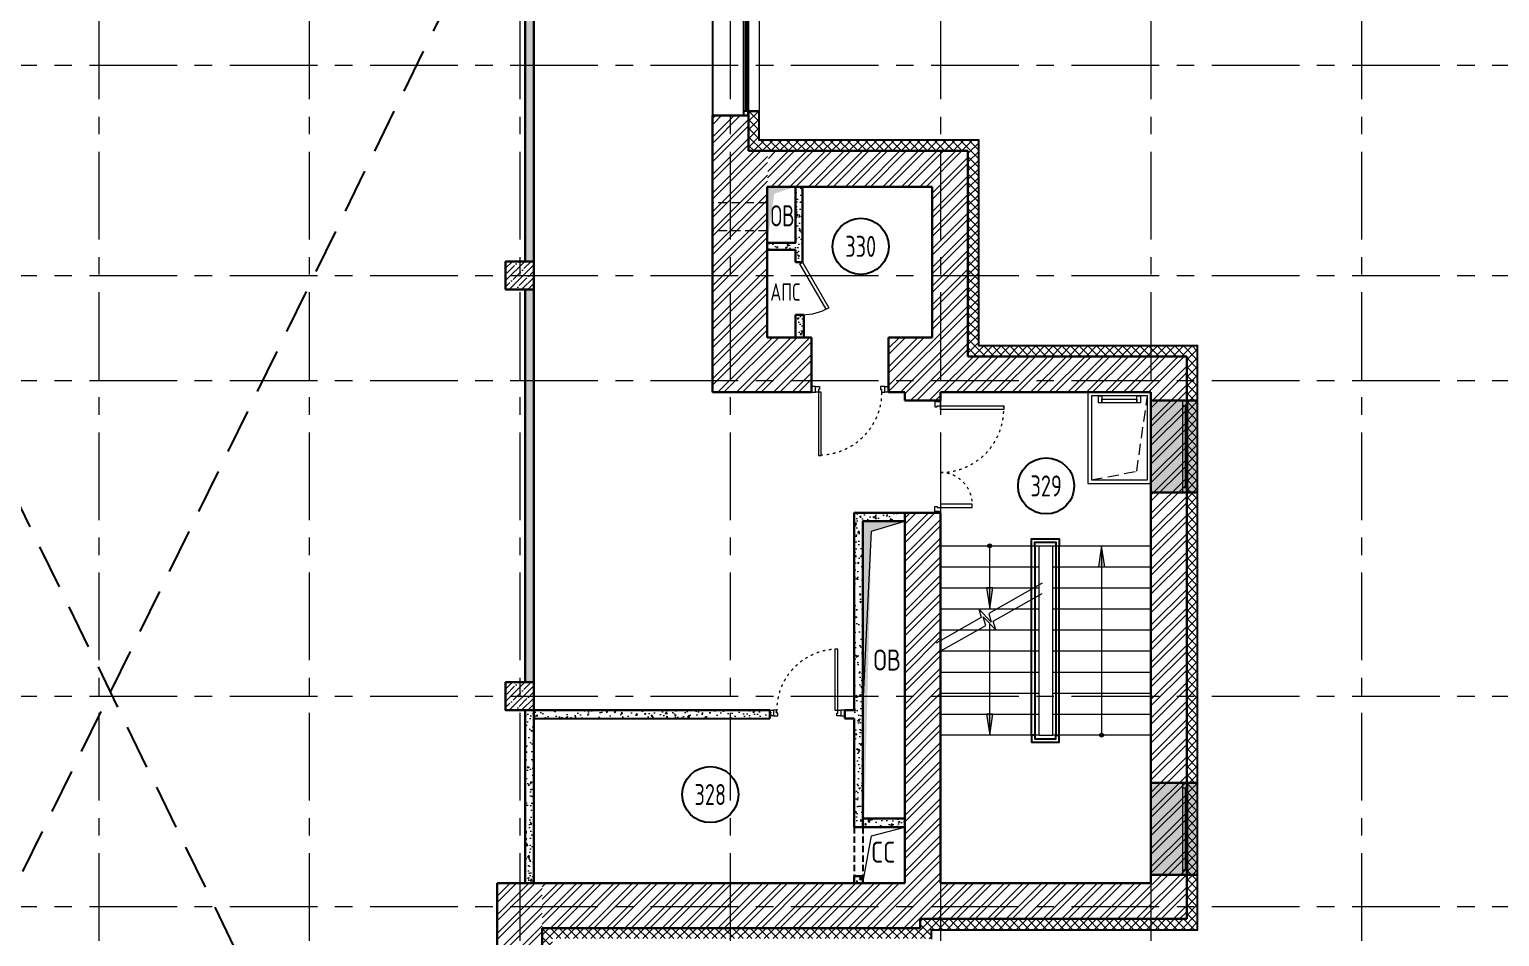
# Model space of a CAD drawing. Header units: millimetres. Extents: x -13407 to 95998, y -2611 to 109495.
# Drawn here: x 4581 to 25540, y 35968 to 48903 of the extents above; entities that cross this region are included whole.
import ezdxf
from ezdxf.enums import TextEntityAlignment as Align

# ---------------------------------------------------------------- set-up
doc = ezdxf.new("R2010")
doc.units = ezdxf.units.MM
for name, pattern in [('ACAD_ISO03W100', [30, 12, -18]), ('ADSK_Скрыто', [6, 3, -3]), ('ADSK_Штрих_ш3 п1_5', [4.5, 3, -1.5]), ('CENTER', [2, 1.25, -0.25, 0.25, -0.25]), ('DASHED', [19.05, 12.7, -6.35]), ('HIDDEN2', [4.7625, 3.175, -1.5875])]:
    doc.linetypes.add(name, pattern=pattern)
for name, color, linetype, lineweight in [('АР_Двери', 5, 'Continuous', 18), ('АР_Двери фасада', 1, 'Continuous', 15), ('АР_Колонны', 5, 'Continuous', 30), ('АР_Колонны Штрих', 250, 'Continuous', 5), ('АР_Лестницы', 250, 'Continuous', 15), ('АР_Лестницы ограждение', 94, 'Continuous', 25), ('АР_Маркер экспликации', 239, 'Continuous', 13), ('АР_Навесной фасад', 5, 'Continuous', 5), ('АР_Номер помещения', 1, 'Continuous', 25), ('АР_Окна БЛОК', 250, 'Continuous', 13), ('АР_Оси', 193, 'Continuous', 9), ('АР_Перегородки газоблок', 165, 'Continuous', 30), ('АР_Перегородки газоблок_Штрих', 165, 'Continuous', 5), ('АР_Помещения_площадь', 19, 'Continuous', 9), ('АР_стены', 250, 'Continuous', 30), ('АР_Сущ Несущая стена', 202, 'Continuous', 30), ('АР_тонкая линия', 250, 'Continuous', 0), ('АР_Утеплитель', 250, 'Continuous', 9), ('АР_Шкафы ЭОМ', 1, 'Continuous', 0), ('АР_Штриховка кирпич', 250, 'Continuous', 9), ('Спринклеры', 7, 'Continuous', 18), ('Функциональное зонирование', 250, 'Continuous', 18)]:
    doc.layers.add(name, color=color, linetype=linetype, lineweight=lineweight)
doc.layers.add('АР_новое окно', color=160, linetype='Continuous')
doc.layers.add('АР_Отверстия', color=251, linetype='Continuous')
doc.styles.add('ICOCPEUR', font='isocpeur.ttf')
doc.styles.add('ISOCPEUR', font='isocpeur.ttf', dxfattribs={"width": 0.7})
doc.styles.get("Standard").update_dxf_attribs({"font": 'arial.ttf'})
pattern_1 = [(50, (-58072.46, -55205.68), (215.17805, -18.82564), [22.5, -247.5]), (355, (-58072.46, -55205.68), (-41.6254, 225.65764), [18, -198]), (100.45144, (-58054.53, -55207.25), (173.55265, 206.832), [19.12206, -210.34263]), (46.1842, (-58072.46, -55145.68), (320.1724, -49.6558), [33.75, -371.25]), (96.63564, (-58045.78, -55149.82), (280.3986, 292.2356), [28.6831, -315.5141]), (351.18416, (-58072.46, -55145.68), (280.3986, 292.2356), [27, -297]), (21, (-58042.46, -55160.68), (179.07212, -120.78567), [22.5, -247.5]), (326, (-58042.46, -55160.68), (72.9946, 217.545), [18, -198]), (71.45144, (-58027.54, -55170.75), (252.0667, 96.75935), [19.12206, -210.34263]), (37.5, (-58072.46, -55205.68), (3.647957, 99.868156), [0, -195.6, 0, -201, 0, -198.75]), (7.5, (-58072.46, -55205.68), (78.92086, 118.32351), [0, -114.6, 0, -191.1, 0, -75.75]), (327.5, (-58139.36, -55205.68), (160.14673, -6.76646), [0, -75, 0, -234, 0, -310.5]), (317.5, (-58169.36, -55205.68), (174.95585, 30.0315), [0, -97.5, 0, -155.4, 0, -220.5])]
pattern_2 = [(45, (-58072.46, -55205.68), (-132.58252, 132.58252), []), (45, (-57984.07, -55205.68), (-132.58252, 132.58252), [])]
pattern_3 = [(50, (-58172.46, -55205.68), (215.17805, -18.82564), [22.5, -247.5]), (355, (-58172.46, -55205.68), (-41.6254, 225.65764), [18, -198]), (100.45144, (-58154.53, -55207.25), (173.55265, 206.832), [19.12206, -210.34263]), (46.1842, (-58172.46, -55145.68), (320.1724, -49.6558), [33.75, -371.25]), (96.63564, (-58145.78, -55149.82), (280.3986, 292.2356), [28.6831, -315.5141]), (351.18416, (-58172.46, -55145.68), (280.3986, 292.2356), [27, -297]), (21, (-58142.46, -55160.68), (179.07212, -120.78567), [22.5, -247.5]), (326, (-58142.46, -55160.68), (72.9946, 217.545), [18, -198]), (71.45144, (-58127.54, -55170.75), (252.0667, 96.75935), [19.12206, -210.34263]), (37.5, (-58172.46, -55205.68), (3.647957, 99.868156), [0, -195.6, 0, -201, 0, -198.75]), (7.5, (-58172.46, -55205.68), (78.92086, 118.32351), [0, -114.6, 0, -191.1, 0, -75.75]), (327.5, (-58239.36, -55205.68), (160.14673, -6.76646), [0, -75, 0, -234, 0, -310.5]), (317.5, (-58269.36, -55205.68), (174.95585, 30.0315), [0, -97.5, 0, -155.4, 0, -220.5])]

# ---------------------------------------------------------------- blocks, each defined once
blk = doc.blocks.new('*U153')
h = blk.add_hatch(color=253)
h.dxf.hatch_style = 1
edge = h.paths.add_edge_path()
edge.add_arc((0, 0), 27.6, 359.64, 719.64)
h = blk.add_hatch(color=253)
h.dxf.hatch_style = 1
h.paths.add_polyline_path([(2400, -44), (2400, 44), (2700, 0)])
at = {"color": 253}
blk.add_line((2700, 0), (0, 0), dxfattribs=at)
blk.add_lwpolyline([(2400, 44), (2400, -44), (2700, 0), (2400, 44)], dxfattribs=at)
blk.add_circle((0, 0), 27.6, dxfattribs=at)
blk = doc.blocks.new('*U156')
h = blk.add_hatch(color=253)
h.dxf.hatch_style = 1
edge = h.paths.add_edge_path()
edge.add_arc((0, 0), 27.6, 359.64, 719.64)
h = blk.add_hatch(color=253)
h.dxf.hatch_style = 1
h.paths.add_polyline_path([(600, -44), (600, 44), (900, 0)])
at = {"color": 253}
blk.add_line((900, 0), (0, 0), dxfattribs=at)
blk.add_lwpolyline([(600, 44), (600, -44), (900, 0), (600, 44)], dxfattribs=at)
blk.add_circle((0, 0), 27.6, dxfattribs=at)
blk = doc.blocks.new('дверь 1600')
at = {"color": 253}
for points in [[(984199, -50491), (984119, -50491), (984119, -50511), (984199, -50511), (984199, -50491)], [(984119, -50511), (984199, -50511), (984199, -50581), (984169, -50581), (984169, -50566), (984119, -50566), (984119, -50511)], [(984119, -52071), (984199, -52071), (984199, -52001), (984169, -52001), (984169, -52016), (984119, -52016), (984119, -52071)], [(984199, -52091), (984119, -52091), (984119, -52071), (984199, -52071), (984199, -52091)]]:
    blk.add_lwpolyline(points, dxfattribs=at)
for points in [[(983669, -50615), (984119, -50615), (984119, -50566), (983669, -50566)], [(984119, -52016), (983219, -52016), (983219, -52016), (983219, -51966), (984119, -51966)]]:
    blk.add_lwpolyline(points, close=True, dxfattribs=at)
at = {"color": 253, "linetype": 'ACAD_ISO03W100', "ltscale": 3}
for centre, radius, start, end in [((984121, -50611), 455, 174.2504, 269.7078), ((984120, -51968), 902, 90.0605, 183.0273)]:
    blk.add_arc(centre, radius, start, end, dxfattribs=at)
blk = doc.blocks.new('*U154')
at = {"color": 253}
for points in [[(-55, -80), (-55, 0), (-115, 0), (-115, -40), (-100, -40), (-100, -80), (-55, -80)], [(0, 0), (0, -80), (-55, -80), (-55, 0), (0, 0)], [(-1100, 0), (-1100, -80), (-1045, -80), (-1045, 0), (-1100, 0)], [(-1045, -80), (-1045, 0), (-985, 0), (-985, -40), (-1000, -40), (-1000, -80), (-1045, -80)]]:
    blk.add_lwpolyline(points, dxfattribs=at)
blk.add_lwpolyline([(-100, -80), (-100, -980), (-140, -980), (-140, -80)], close=True, dxfattribs=at)
at = {"color": 253, "linetype": 'ACAD_ISO03W100', "ltscale": 3}
blk.add_arc((-100, -80), 900, 180, 270, dxfattribs=at)
blk = doc.blocks.new('*U235')
at = {"color": 253}
for points in [[(0, 0), (0, -80), (55, -80), (55, 0), (0, 0)], [(55, -80), (55, 0), (115, 0), (115, -40), (100, -40), (100, -80), (55, -80)], [(1015, -80), (1015, 0), (955, 0), (955, -40), (970, -40), (970, -80), (1015, -80)], [(1070, 0), (1070, -80), (1015, -80), (1015, 0), (1070, 0)]]:
    blk.add_lwpolyline(points, dxfattribs=at)
blk.add_lwpolyline([(100, -80), (100, -950), (140, -950), (140, -80)], close=True, dxfattribs=at)
at = {"color": 253, "linetype": 'ACAD_ISO03W100', "ltscale": 3}
blk.add_arc((100, -80), 870, 270, 0, dxfattribs=at)
blk = doc.blocks.new('*U176')
h = blk.add_hatch(color=253)
h.dxf.hatch_style = 1
h.paths.add_polyline_path([(-1310, -450), (0, -450), (0, 220), (-1310, 220)])
at = {"color": 253, "lineweight": 30}
for p, q in [((-1310, -450), (-1310, 220)), ((0, -450), (0, 220))]:
    blk.add_line(p, q, dxfattribs=at)
at = {"color": 253}
for p, q in [((0, 220), (-1310, 220)), ((-1310, 70), (0, 70)), ((-1310, 0), (0, 0)), ((-1240, 0), (-1240, 70)), ((-1240, 35), (-70, 35)), ((-70, 0), (-70, 70)), ((-1310, -450), (0, -450)), ((-1310, -450), (-1310, -450)), ((-1310, -450), (-1310, -450)), ((0, -450), (0, -450)), ((0, -450), (0, -450))]:
    blk.add_line(p, q, dxfattribs=at)
blk = doc.blocks.new('*U338')
at = {"layer": 'АР_Номер помещения', "color": 253}
blk.add_circle((-15988, 2213), 400, dxfattribs=at)
at = {"layer": 'АР_Номер помещения', "color": 253, "style": 'ISOCPEUR', "width": 0.7}
blk.add_attdef('НОМЕР_ПОМЕЩЕНИЯ', text='', height=300, dxfattribs=at).set_placement((-15988, 2213), align=Align.MIDDLE_CENTER)
at = {"layer": 'АР_Помещения_площадь', "color": 253, "lineweight": 30, "width": 0.7, "flags": 104}
blk.add_attdef('ИМЯ_ПОМЕЩЕНИЯ', text='', height=100, dxfattribs=at).set_placement((158, 1217), align=Align.MIDDLE_CENTER)
blk = doc.blocks.new('*U339')
at = {"layer": 'АР_Номер помещения', "color": 253}
blk.add_circle((-16683, 4636), 400, dxfattribs=at)
at = {"layer": 'АР_Номер помещения', "color": 253, "style": 'ISOCPEUR', "width": 0.7}
blk.add_attdef('НОМЕР_ПОМЕЩЕНИЯ', text='', height=300, dxfattribs=at).set_placement((-16683, 4636), align=Align.MIDDLE_CENTER)
at = {"layer": 'АР_Помещения_площадь', "color": 253, "lineweight": 30, "width": 0.7, "flags": 104}
blk.add_attdef('ИМЯ_ПОМЕЩЕНИЯ', text='', height=100, dxfattribs=at).set_placement((158, 1217), align=Align.MIDDLE_CENTER)
blk = doc.blocks.new('*U358')
at = {"layer": 'АР_Номер помещения', "color": 253}
blk.add_circle((-21172, 2819), 400, dxfattribs=at)
at = {"layer": 'АР_Номер помещения', "color": 253, "style": 'ISOCPEUR', "width": 0.7}
blk.add_attdef('НОМЕР_ПОМЕЩЕНИЯ', text='', height=300, dxfattribs=at).set_placement((-21172, 2819), align=Align.MIDDLE_CENTER)
at = {"layer": 'АР_Помещения_площадь', "color": 253, "lineweight": 30, "width": 0.7, "flags": 104}
blk.add_attdef('ИМЯ_ПОМЕЩЕНИЯ', text='', height=100, dxfattribs=at).set_placement((158, 1217), align=Align.MIDDLE_CENTER)
blk = doc.blocks.new('*U135')
h = blk.add_hatch(color=253)
h.dxf.hatch_style = 1
h.paths.add_polyline_path([(-1310, -450), (0, -450), (0, 220), (-1310, 220)])
at = {"color": 253, "lineweight": 30}
for p, q in [((-1310, -450), (-1310, 220)), ((0, -450), (0, 220))]:
    blk.add_line(p, q, dxfattribs=at)
at = {"color": 253}
for p, q in [((0, 220), (-1310, 220)), ((-1310, 70), (0, 70)), ((-1310, 0), (0, 0)), ((-1240, 0), (-1240, 70)), ((-1240, 35), (-70, 35)), ((-70, 0), (-70, 70)), ((-1310, -450), (0, -450)), ((-1310, -450), (-1310, -450)), ((-1310, -450), (-1310, -450)), ((0, -450), (0, -450)), ((0, -450), (0, -450))]:
    blk.add_line(p, q, dxfattribs=at)
blk = doc.blocks.new('*U128')
at = {"layer": 'АР_новое окно', "color": 253, "lineweight": 20}
for p, q in [((0, 1770), (-70, 1770)), ((0, 0), (-70, 0))]:
    blk.add_line(p, q, dxfattribs=at)
at = {"layer": 'АР_новое окно', "color": 253}
for p, q in [((-70, 1770), (-70, 0)), ((-70, 0), (-70, 1770)), ((0, 1700), (-70, 1700)), ((-35, 1700), (-35, 70)), ((0, 1770), (0, 0)), ((0, 70), (-70, 70))]:
    blk.add_line(p, q, dxfattribs=at)
blk = doc.blocks.new('*U131')
at = {"color": 253}
for p, q in [((-750, 0), (-750, 100)), ((0, 0), (0, 100))]:
    blk.add_line(p, q, dxfattribs=at)
blk.add_lwpolyline([(0, 0), (-650, -375), (-671, -337), (-22, 38)], close=True, dxfattribs=at)
blk.add_arc((0, 0), 750, 180, 210, dxfattribs=at)

msp = doc.modelspace()

# ---------------------------------------------------------------- hatches: boundary and pattern name
at = {"layer": 'АР_Колонны Штрих', "ltscale": 100}
h = msp.add_hatch(dxfattribs=at)
h.set_pattern_fill('ANSI35', color=253, scale=500)
h.set_pattern_definition([(45, (-945682.16, 85466.47), (-88.388348, 88.388348), []), (45, (-945593.77, 85466.47), (-88.388348, 88.388348), [156.25, -31.25, 0, -31.25])])
h.paths.add_polyline_path([(11769.9, 45595), (11369.9, 45595), (11369.9, 45195), (11769.9, 45195)])
h = msp.add_hatch(dxfattribs=at)
h.set_pattern_fill('ANSI35', color=253, scale=500)
h.set_pattern_definition([(45, (-945682.16, 79466.47), (-88.388348, 88.388348), []), (45, (-945593.77, 79466.47), (-88.388348, 88.388348), [156.25, -31.25, 0, -31.25])])
h.paths.add_polyline_path([(11769.9, 39595), (11369.9, 39595), (11369.9, 39195), (11769.9, 39195)])
at = {"layer": 'АР_Лестницы'}
h = msp.add_hatch(color=253, dxfattribs=at)
h.dxf.hatch_style = 1
h.paths.add_polyline_path([(18226, 39140), (18314.6, 39140), (18270.3, 38840)])
at = {"layer": 'АР_Перегородки газоблок_Штрих', "ltscale": 100}
h = msp.add_hatch(dxfattribs=at)
h.set_pattern_fill('AR-CONC', color=253, scale=30)
h.set_pattern_definition(pattern_1)
h.paths.add_polyline_path([(11769.9, 51195), (11649.9, 51195), (11649.9, 45595), (11769.9, 45595)])
h = msp.add_hatch(dxfattribs=at)
h.set_pattern_fill('AR-CONC', color=253, scale=30)
h.set_pattern_definition(pattern_1)
h.paths.add_polyline_path([(15601.3, 45585), (15599.8, 46660), (15501.3, 46658.1), (15498.3, 46661.9), (15499.8, 45858.4), (15099.8, 45858.4), (15099.8, 45758.4), (15499.8, 45758.4), (15499.8, 45585)])
h = msp.add_hatch(dxfattribs=at)
h.set_pattern_fill('AR-CONC', color=253, scale=30)
h.set_pattern_definition(pattern_1)
h.paths.add_polyline_path([(11769.9, 45195), (11649.9, 45195), (11649.9, 39595), (11769.9, 39595)])
h = msp.add_hatch(dxfattribs=at)
h.set_pattern_fill('AR-CONC', color=253, scale=30)
h.set_pattern_definition([(50, (211803.85, -55205.68), (215.17805, -18.82564), [22.5, -247.5]), (355, (211803.85, -55205.68), (-41.6254, 225.65764), [18, -198]), (100.45144, (211821.79, -55207.25), (173.55265, 206.832), [19.12206, -210.34263]), (46.1842, (211803.85, -55145.68), (320.1724, -49.6558), [33.75, -371.25]), (96.63564, (211830.53, -55149.82), (280.3986, 292.2356), [28.6831, -315.51413]), (351.18416, (211803.85, -55145.68), (280.3986, 292.2356), [27, -297]), (21, (211833.85, -55160.68), (179.07212, -120.78567), [22.5, -247.5]), (326, (211833.85, -55160.68), (72.9946, 217.54501), [18, -198]), (71.45144, (211848.78, -55170.75), (252.06671, 96.75935), [19.12206, -210.34263]), (37.5, (211803.85, -55205.68), (3.647957, 99.868156), [0, -195.6, 0, -201, 0, -198.75]), (7.5, (211803.85, -55205.68), (78.92086, 118.323514), [0, -114.6, 0, -191.1, 0, -75.75]), (327.5, (211736.95, -55205.68), (160.14673, -6.766462), [0, -75, 0, -234, 0, -310.5]), (317.5, (211706.95, -55205.68), (174.95585, 30.031495), [0, -97.5, 0, -155.4, 0, -220.5])])
h.paths.add_polyline_path([(15619.8, 44835), (15499.8, 44835), (15499.8, 44510), (15619.8, 44510)])
h = msp.add_hatch(dxfattribs=at)
h.set_pattern_fill('AR-CONC', color=253, scale=30)
h.set_pattern_definition(pattern_3)
h.paths.add_polyline_path([(16960, 42010), (16340.5, 42010), (16340.5, 39075.1), (16460.5, 39075.3), (16460.5, 41890), (16960, 41890)])
h = msp.add_hatch(dxfattribs=at)
h.set_pattern_fill('AR-CONC', color=253, scale=30)
h.set_pattern_definition(pattern_1)
h.paths.add_polyline_path([(11769.9, 39075), (15235.1, 39075.1), (15235.1, 39195.1), (11649.9, 39195), (11649.9, 37770.7), (11649.9, 37650.7), (11649.9, 36730), (11769.9, 36730)])
h = msp.add_hatch(dxfattribs=at)
h.set_pattern_fill('AR-CONC', color=253, scale=30)
h.set_pattern_definition(pattern_3)
h.paths.add_polyline_path([(16460.5, 38731.7), (16460.5, 39075.1), (16340.5, 39075.1), (16340.5, 37916.9), (16340.5, 37796.9), (16340.5, 37528.4), (16460.5, 37528.4)])
h = msp.add_hatch(dxfattribs=at)
h.set_pattern_fill('AR-CONC', color=253, scale=30)
h.set_pattern_definition([(50, (76865.7, -56750.77), (215.17805, -18.82564), [22.5, -247.5]), (355, (76865.7, -56750.77), (-41.6254, 225.65764), [18, -198]), (100.45144, (76883.63, -56752.34), (173.55265, 206.832), [19.12206, -210.34263]), (46.1842, (76865.7, -56690.77), (320.1724, -49.6558), [33.75, -371.25]), (96.63564, (76892.38, -56694.9), (280.3986, 292.2356), [28.6831, -315.5141]), (351.18416, (76865.7, -56690.77), (280.3986, 292.2356), [27, -297]), (21, (76895.7, -56705.77), (179.07212, -120.78567), [22.5, -247.5]), (326, (76895.7, -56705.77), (72.9946, 217.545), [18, -198]), (71.45144, (76910.62, -56715.84), (252.0667, 96.75935), [19.12206, -210.34263]), (37.5, (76865.7, -56750.77), (3.647957, 99.868156), [0, -195.6, 0, -201, 0, -198.75]), (7.5, (76865.7, -56750.77), (78.92086, 118.32351), [0, -114.6, 0, -191.1, 0, -75.75]), (327.5, (76798.8, -56750.77), (160.14673, -6.76646), [0, -75, 0, -234, 0, -310.5]), (317.5, (76768.8, -56750.77), (174.95585, 30.0315), [0, -97.5, 0, -155.4, 0, -220.5])])
h.paths.add_polyline_path([(17060, 37650.1), (16460.5, 37650), (16460.5, 37529.9), (17060, 37530)])
h = msp.add_hatch(dxfattribs=at)
h.set_pattern_fill('AR-CONC', color=253, scale=30)
h.set_pattern_definition([(50, (76745.66, -57570.8), (215.17805, -18.82564), [22.5, -247.5]), (355, (76745.66, -57570.8), (-41.6254, 225.65764), [18, -198]), (100.45144, (76763.59, -57572.37), (173.55265, 206.832), [19.12206, -210.34263]), (46.1842, (76745.66, -57510.8), (320.1724, -49.6558), [33.75, -371.25]), (96.63564, (76772.34, -57514.94), (280.3986, 292.2356), [28.6831, -315.5141]), (351.18416, (76745.66, -57510.8), (280.3986, 292.2356), [27, -297]), (21, (76775.66, -57525.8), (179.07212, -120.78567), [22.5, -247.5]), (326, (76775.66, -57525.8), (72.9946, 217.545), [18, -198]), (71.45144, (76790.58, -57535.86), (252.0667, 96.75935), [19.12206, -210.34263]), (37.5, (76745.656, -57570.8), (3.647957, 99.868156), [0, -195.6, 0, -201, 0, -198.75]), (7.5, (76745.66, -57570.8), (78.92086, 118.32351), [0, -114.6, 0, -191.1, 0, -75.75]), (327.5, (76678.756, -57570.8), (160.14673, -6.76646), [0, -75, 0, -234, 0, -310.5]), (317.5, (76648.76, -57570.8), (174.95585, 30.0315), [0, -97.5, 0, -155.4, 0, -220.5])])
h.paths.add_polyline_path([(16460.5, 36830.1), (16340.4, 36830), (16340.4, 36730), (16460.5, 36730)])
at = {"layer": 'АР_Утеплитель', "ltscale": 100}
h = msp.add_hatch(dxfattribs=at)
h.set_pattern_fill('ANSI37', color=253, scale=700)
h.set_pattern_definition([(45, (-945096.63, 49153.53), (-61.871843, 61.871843), []), (135, (-945096.63, 49153.53), (-61.871843, -61.871843), [])])
h.paths.add_polyline_path([(14829.8, 47170), (17959.8, 47170), (17959.8, 44240), (21080, 44240), (21080, 36220), (17279.8, 36220), (17279.8, 36090), (11889.8, 36090), (11889.8, 27480), (16865, 27480), (16865, 31445), (51665, 31445), (51665, 27480), (62165, 27480), (62165, 9610), (68515, 9610), (68515, -100), (55415, -100), (55415, 6250), (47535, 6250), (47535, 11440), (38999.7, 11440), (38999.7, 11040), (39149.7, 11040), (39149.7, 11290), (47385, 11290), (47385, 6100), (55265, 6100), (55265, -250), (68665, -250), (68665, 9760), (62315, 9760), (62315, 27630), (51815, 27630), (51815, 31595), (16715, 31595), (16715, 27630), (12039.8, 27630), (12039.8, 35940), (17429.8, 35940), (17429.8, 36070), (21230, 36070), (21230, 44390), (18109.8, 44390), (18109.8, 47320), (14979.8, 47320), (14979.8, 47738.8), (14834.2, 47738.8)])
at = {"layer": 'АР_Штриховка кирпич', "ltscale": 100}
h = msp.add_hatch(dxfattribs=at)
h.set_pattern_fill('ANSI32', color=253, scale=500)
h.set_pattern_definition([(45, (-58067.58, -58695.56), (-132.58252, 132.58252), []), (45, (-57979.2, -58695.56), (-132.58252, 132.58252), [])])
h.paths.add_polyline_path([(15104.7, 47170), (14829.8, 47170), (14834.2, 47673.8), (14324.8, 47673.8), (14314.9, 43730), (15730, 43730), (15730, 44510), (15099.8, 44510)])
h = msp.add_hatch(dxfattribs=at)
h.set_pattern_fill('ANSI32', color=253, scale=500)
h.set_pattern_definition(pattern_2)
h.paths.add_polyline_path([(21080, 44240), (17959.8, 44240), (17959.8, 47170), (15121.7, 47170), (15099.8, 46660), (17449.8, 46660), (17449.8, 44510), (16830, 44510), (16830, 43730), (20570, 43730), (21080, 43732.3)])
h = msp.add_hatch(dxfattribs=at)
h.set_pattern_fill('ANSI32', color=253, scale=500)
h.set_pattern_definition(pattern_2)
h.paths.add_polyline_path([(17279.8, 36220), (21080, 36220), (21080, 43732.3), (20569.9, 43730), (20569.9, 36730), (17570, 36730), (17569.9, 42010), (17060, 42010), (17060, 36730), (11889.8, 36730), (11889.8, 36090), (17279.8, 36090)])
h = msp.add_hatch(dxfattribs=at)
h.set_pattern_fill('ANSI32', color=253, scale=500)
h.set_pattern_definition(pattern_2)
h.paths.add_polyline_path([(17569.9, 43730), (17060, 43730), (17060, 43610), (17569.9, 43610)])
h = msp.add_hatch(dxfattribs=at)
h.set_pattern_fill('ANSI32', color=253, scale=500)
h.set_pattern_definition([(45, (-951676.66, 109617.1), (-132.58252, 132.58252), []), (45, (-951588.28, 109617.1), (-132.58252, 132.58252), [])])
h.paths.add_polyline_path([(11889.8, 36730), (11249.8, 36730), (11249.9, 27480.1), (11889.9, 27479.9), (11889.8, 36089.2), (11889.8, 36090.8)])
at = {"layer": 'Спринклеры', "linetype": 'ADSK_Скрыто', "lineweight": 9}
msp.add_hatch(color=253, dxfattribs=at).paths.add_polyline_path([(15499.8, 46660), (15199.8, 46560), (15099.8, 45860), (15099.8, 46660)])
at = {"layer": 'Спринклеры', "ltscale": 100}
h = msp.add_hatch(dxfattribs=at)
h.set_pattern_fill('ANSI31', color=253)
h.set_pattern_definition([(45, (-58072.45853, -55205.68246), (-0.08838834765, 0.08838834765), [])])
h.paths.add_polyline_path([(17060, 41890), (16460.5, 41890), (16460.5, 39395), (16527.1, 39395), (16586, 41749.3)])
h.paths.add_polyline_path([(16527.1, 39395), (16460.5, 39395), (16460.5, 36730)])

# ---------------------------------------------------------------- linework, layer by layer
at = {"color": 253, "linetype": 'DASHED', "ltscale": 50}
for p, q in [((11249.8, 28102.4), (-110.2, 51495)), ((-110.2, 27480), (11569.9, 51395))]:
    msp.add_line(p, q, dxfattribs=at)
at = {"color": 253, "linetype": 'ADSK_Штрих_ш3 п1_5', "ltscale": 30}
for p, q in [((16340.5, 37529.9), (16340.5, 36830)), ((16460.5, 37529.9), (16460.5, 36830))]:
    msp.add_line(p, q, dxfattribs=at)
at = {"layer": 'АР_Двери', "color": 253, "ltscale": 75}
for points in [[(20569.9, 42430), (20569.9, 43730), (19669.9, 43730), (19669.9, 42430)], [(20519.9, 42480), (20519.9, 43680), (19719.9, 43680), (19719.9, 42480)], [(20519.9, 42480), (20519.9, 43680), (19719.9, 43680), (19719.9, 42480)]]:
    msp.add_lwpolyline(points, close=True, dxfattribs=at)
at = {"layer": 'АР_Двери фасада', "color": 253, "linetype": 'HIDDEN2', "lineweight": 15, "ltscale": 50}
msp.add_lwpolyline([(19719.9, 42480), (20366.4, 42603), (20519.9, 43680)], dxfattribs=at)
at = {"layer": 'АР_Колонны', "color": 253, "ltscale": 100}
for points in [[(11369.9, 45595), (11769.9, 45595), (11769.9, 45195), (11369.9, 45195)], [(11369.9, 39595), (11769.9, 39595), (11769.9, 39195), (11369.9, 39195)]]:
    msp.add_lwpolyline(points, close=True, dxfattribs=at)
at = {"layer": 'АР_Лестницы', "color": 253, "ltscale": 100}
for p, q in [((18970.6, 41540), (19169.3, 41540)), ((17570, 41240), (18970.6, 41240)), ((19169.3, 41240), (20570.2, 41240)), ((17570, 40940), (18970.6, 40940)), ((19169.3, 40940), (20570.1, 40940)), ((17570, 40640), (18970.6, 40640)), ((19169.3, 40640), (20570.1, 40640)), ((17570, 40340), (18970.6, 40340)), ((19169.4, 40340), (20570.1, 40340)), ((17570, 40040), (18970.6, 40040)), ((19169.4, 40040), (20570.1, 40040)), ((17570, 39740), (18970.6, 39740)), ((19169.4, 39740), (20570.1, 39740)), ((17570, 39440), (18970.6, 39440)), ((19169.4, 39440), (20570.1, 39440)), ((17570, 39140), (18970.6, 39140)), ((19169.4, 39140), (20570.1, 39140)), ((18970.6, 38840), (19169.3, 38840))]:
    msp.add_line(p, q, dxfattribs=at)
at = {"layer": 'АР_Лестницы', "color": 253}
msp.add_line((18270.3, 38840), (18270.3, 40432.3), dxfattribs=at)
at = {"layer": 'АР_Лестницы', "color": 253, "ltscale": 75}
for points in [[(19870.6, 43579.8), (19819.8, 43579.8), (19819.8, 43680), (19870.6, 43680)], [(19870.6, 43579.8), (19819.8, 43579.8), (19819.8, 43680), (19870.6, 43680)], [(20369.1, 43579.8), (19870.6, 43579.8), (19870.6, 43630.6), (20369.1, 43630.6)], [(20369.1, 43579.8), (19870.6, 43579.8), (19870.6, 43630.6), (20369.1, 43630.6)], [(20419.9, 43579.8), (20369.1, 43579.8), (20369.1, 43680), (20419.9, 43680)], [(20419.9, 43579.8), (20369.1, 43579.8), (20369.1, 43680), (20419.9, 43680)]]:
    msp.add_lwpolyline(points, close=True, dxfattribs=at)
at = {"layer": 'АР_Лестницы', "color": 253, "ltscale": 100}
for points in [[(17570, 38840), (17570, 41540), (18970.6, 41540), (18970.6, 38840)], [(19169.3, 38840), (19169.3, 41540), (20569.9, 41540), (20569.9, 38840)]]:
    msp.add_lwpolyline(points, close=True, dxfattribs=at)
at = {"layer": 'АР_Лестницы', "color": 253, "ltscale": 25}
for points in [[(19019.8, 41007.5), (18259.2, 40577), (18293.6, 40452.9), (18116, 40639.6), (18150.4, 40515.5), (17507, 40151.3)], [(17531, 40017.9), (18213.4, 40404.2), (18179, 40528.3), (18356.6, 40341.6), (18322.2, 40465.7), (19018.1, 40859.6)]]:
    msp.add_lwpolyline(points, dxfattribs=at)
at = {"layer": 'АР_Лестницы', "color": 253}
msp.add_lwpolyline([(18314.6, 39140), (18226, 39140), (18270.3, 38840), (18314.6, 39140)], dxfattribs=at)
at = {"layer": 'АР_Лестницы ограждение', "color": 253, "ltscale": 100}
for points in [[(18866, 41540), (18866, 41640.3), (19261.9, 41640.3), (19261.9, 41540)], [(18916, 38840), (18866, 38840), (18866, 41540)], [(18916, 41540), (18916, 41590.3), (19211.9, 41590.3), (19211.9, 41540)], [(18916, 41540), (18916, 38840)], [(19211.9, 38840), (19261.9, 38840), (19261.9, 41540)], [(19211.9, 41540), (19211.9, 38840)], [(18866, 38840), (18866, 38739.7), (19261.9, 38739.7), (19261.9, 38844.4)], [(18916, 38840), (18916, 38789.7), (19211.9, 38789.7), (19211.9, 38844.4)]]:
    msp.add_lwpolyline(points, dxfattribs=at)
at = {"layer": 'АР_Навесной фасад', "color": 253, "ltscale": 100}
for p, q in [((14989.8, 47330), (14989.8, 50510.3)), ((14979.8, 47320), (14979.8, 47738.8)), ((18109.8, 47320), (14979.8, 47320)), ((18119.8, 47330), (14989.8, 47330)), ((18109.8, 44390), (18109.8, 47320)), ((18119.8, 44400), (18119.8, 47330)), ((18109.8, 44390), (21230, 44390)), ((18119.8, 44400), (21240, 44400)), ((21230, 36070), (21230, 44390)), ((21240, 36060), (21240, 44400)), ((17429.8, 36070), (21230, 36070)), ((17439.8, 36060), (21240, 36060))]:
    msp.add_line(p, q, dxfattribs=at)
for points in [[(17429.8, 36070), (17429.8, 35940)], [(17439.8, 36060), (17439.8, 35930)]]:
    msp.add_lwpolyline(points, dxfattribs=at)
at = {"layer": 'АР_новое окно', "color": 253}
msp.add_line((14319.8, 49443.8), (14319.8, 47673.8), dxfattribs=at)
at = {"layer": 'АР_Оси', "color": 253, "linetype": 'CENTER', "ltscale": 1000}
for p, q in [((5569.9, 79157.5), (5569.9, 23425.1)), ((8569.9, 79157.5), (8569.9, 23425.1)), ((11569.9, 79157.5), (11569.9, 23425.1)), ((14569.9, 79157.5), (14569.9, 23425.1)), ((17569.9, 79157.5), (17569.9, 23425.1)), ((20569.9, 79157.5), (20569.9, 23425.1)), ((23569.9, 79157.5), (23569.9, 23425.1)), ((-12563.8, 48395), (70614.6, 48395)), ((-12563.8, 45395), (70614.6, 45395)), ((-12563.8, 43895), (70614.6, 43895)), ((-12563.8, 39395), (70614.6, 39395)), ((-12563.8, 36395), (70614.6, 36395))]:
    msp.add_line(p, q, dxfattribs=at)
at = {"layer": 'АР_Перегородки газоблок', "color": 253, "ltscale": 100}
for p, q in [((15601.6, 45585), (15599.8, 46660.2)), ((15099.8, 45758.4), (15499.8, 45758.4)), ((15499.8, 45758.4), (15499.8, 45585)), ((15499.8, 45585), (15601.6, 45585)), ((15499.8, 44835), (15499.8, 44510)), ((15499.8, 44835), (15619.8, 44835)), ((15619.8, 44835), (15619.8, 44510)), ((16340.5, 37529.9), (16340.5, 39075.1)), ((16340.5, 36830), (16460.5, 36830)), ((16340.5, 36730), (16340.5, 36830))]:
    msp.add_line(p, q, dxfattribs=at)
for points in [[(11649.9, 51195), (11649.9, 45595)], [(11769.9, 51195), (11769.9, 45595)], [(15099.8, 45860), (15501.1, 45860), (15499.8, 46660)], [(11649.9, 45195), (11649.9, 39595)], [(11769.9, 45195), (11769.9, 39595)], [(16340.5, 39195.1), (16340.5, 42010), (17060, 42010)], [(17060, 41890), (16460.5, 41890), (16460.4, 37529.9)], [(11649.9, 39195), (11649.9, 36734)], [(11769.9, 39195), (15135.1, 39195.1)], [(11769.9, 39195), (11769.9, 36730)], [(15135.1, 39195.1), (15135.1, 39075.1)], [(16205, 39075.1), (16205.1, 39195.1)], [(16205.1, 39195.1), (16340.5, 39195.1)], [(15135.1, 39075.1), (11769.9, 39075)], [(16340.5, 39075.1), (16205, 39075.1)], [(11649.9, 37650.7), (11649.9, 36730)], [(16340.5, 37530.1), (17060, 37530)], [(17059.9, 37650), (16460.5, 37650)], [(16460.5, 36830), (16460.5, 36730)]]:
    msp.add_lwpolyline(points, dxfattribs=at)
at = {"layer": 'АР_стены', "color": 253, "linetype": 'DASHED', "lineweight": 15, "ltscale": 200}
msp.add_lwpolyline([(20519.9, 42480), (20519.9, 43680), (19719.9, 43680), (19719.9, 42480)], close=True, dxfattribs=at)
at = {"layer": 'АР_Сущ Несущая стена', "color": 253, "ltscale": 100}
for p, q in [((14834.2, 47673.8), (14319.8, 47673.8)), ((14319.8, 43730), (14319.8, 47673.8)), ((14834.2, 47673.8), (14324.7, 47673.8)), ((14829.8, 47170), (14834.2, 47673.8)), ((14834.2, 47738.8), (14989.8, 47738.8)), ((14834.2, 47738.8), (14834.2, 47673.8)), ((17959.8, 47170), (14829.8, 47170)), ((17959.8, 44240), (17959.8, 47170)), ((15099.8, 44510), (15099.8, 46660)), ((17449.8, 46660), (15099.8, 46660)), ((17449.8, 44510), (17449.8, 46660)), ((15730, 44510), (15099.8, 44510)), ((15730, 44510), (15730, 43730)), ((16830, 44510), (16830, 43730)), ((17449.8, 44510), (16830, 44510)), ((17959.8, 44240), (21080, 44240)), ((21080, 36220), (21080, 44240)), ((15730, 43730), (14319.8, 43730)), ((16830, 43730), (17060, 43730)), ((17060, 43610), (17570, 43610)), ((17569.9, 43730), (20570, 43730)), ((20570, 36730), (20570, 43730)), ((17060, 42010), (17570, 42010)), ((17060, 36730), (17060, 42010)), ((17570, 36730), (17570, 42010)), ((11249.8, 36730), (17060, 36730)), ((11249.8, 27480), (11249.8, 36730)), ((17570, 36730), (20570, 36730)), ((11889.8, 36090), (17279.8, 36090)), ((11889.8, 27480), (11889.8, 36090)), ((17279.8, 36220), (21080, 36220))]:
    msp.add_line(p, q, dxfattribs=at)
for points in [[(17060, 43610), (17060, 43730)], [(17569.9, 43610), (17569.9, 43730)], [(17279.8, 36220), (17279.8, 36090)]]:
    msp.add_lwpolyline(points, dxfattribs=at)
at = {"layer": 'АР_тонкая линия', "color": 253, "ltscale": 100}
for points in [[(19669.9, 43730), (20569.9, 43730), (20569.9, 42430)], [(16460.5, 39195.1), (16586, 41749.3), (17060, 41890)], [(16460.5, 36730), (16586, 37406.1), (17060, 37529.9)], [(16460.5, 36730), (16586, 37406.1), (17060, 37529.9)]]:
    msp.add_lwpolyline(points, dxfattribs=at)
at = {"layer": 'Функциональное зонирование', "color": 253, "linetype": 'DASHED', "ltscale": 10}
for p, q in [((15099.8, 46430), (14319.8, 46430)), ((15099.8, 46030), (14319.8, 46030))]:
    msp.add_line(p, q, dxfattribs=at)

# ---------------------------------------------------------------- block references
at = {"layer": 'АР_Двери', "color": 253}
for name, p, rotation in [('*U131', (15601.6, 45585), 90), ('дверь 1600', (1001688.9, -8480.5), 180), ('*U235', (16205.1, 39115.1), 180)]:
    msp.add_blockref(name, p, dxfattribs=dict(at, rotation=rotation))
at = {"layer": 'АР_Двери', "color": 253, "xscale": -1}
msp.add_blockref('*U154', (15730, 43810), dxfattribs=at)
at = {"layer": 'АР_Лестницы', "color": 253, "ltscale": 100}
for name, p, rotation in [('*U156', (18270.3, 41540), 270), ('*U153', (19866, 38840), 89.99999999999999)]:
    msp.add_blockref(name, p, dxfattribs=dict(at, rotation=rotation))
at = {"layer": 'АР_Маркер экспликации', "color": 253}
ref = msp.add_blockref('*U358', (37604, 42990.9), dxfattribs=at)
ref.add_attrib('НОМЕР_ПОМЕЩЕНИЯ', '330', dxfattribs={"layer": 'АР_Номер помещения', "color": 253, "height": 300, "style": 'ISOCPEUR', "width": 0.7}).set_placement((16432.2, 45809.8), align=Align.MIDDLE_CENTER)
ref = msp.add_blockref('*U338', (35063.5, 40181), dxfattribs=at)
ref.add_attrib('НОМЕР_ПОМЕЩЕНИЯ', '329', dxfattribs={"layer": 'АР_Номер помещения', "color": 253, "height": 300, "style": 'ISOCPEUR', "width": 0.7}).set_placement((19075.4, 42393.6), align=Align.MIDDLE_CENTER)
ref = msp.add_blockref('*U339', (30970.9, 33356.7), dxfattribs=at)
ref.add_attrib('НОМЕР_ПОМЕЩЕНИЯ', '328', dxfattribs={"layer": 'АР_Номер помещения', "color": 253, "height": 300, "style": 'ISOCPEUR', "width": 0.7}).set_placement((14287.5, 37992.8), align=Align.MIDDLE_CENTER)
at = {"layer": 'АР_новое окно', "color": 253, "xscale": -1}
msp.add_blockref('*U128', (14759.7, 47673.8), dxfattribs=at)
at = {"layer": 'АР_Окна БЛОК', "color": 253, "rotation": 270}
for name, p in [('*U135', (21020, 42300)), ('*U176', (21020.1, 36850))]:
    msp.add_blockref(name, p, dxfattribs=at)

# ---------------------------------------------------------------- texts
at = {"layer": 'АР_Отверстия', "color": 253, "ltscale": 100, "char_height": 300, "attachment_point": 5, "line_spacing_factor": 0.7, "style": 'ICOCPEUR'}
for s, insert in [('\\A1;{\\W0.7;ОВ}', (15315.9, 46245.7)), ('\\A1;{\\W0.8;ОВ}', (16808.9, 39911.1)), ('\\A1;{\\W0.8;CC}', (16751.2, 37172.1))]:
    msp.add_mtext(s, dxfattribs=dict(at, insert=insert))
at = {"layer": 'АР_Шкафы ЭОМ', "color": 253, "ltscale": 100, "insert": (15358, 45157.8), "char_height": 250, "attachment_point": 5, "style": 'ICOCPEUR'}
msp.add_mtext('\\A1;{\\W0.7;АПС}', dxfattribs=at)

doc.saveas('drawing.dxf')
